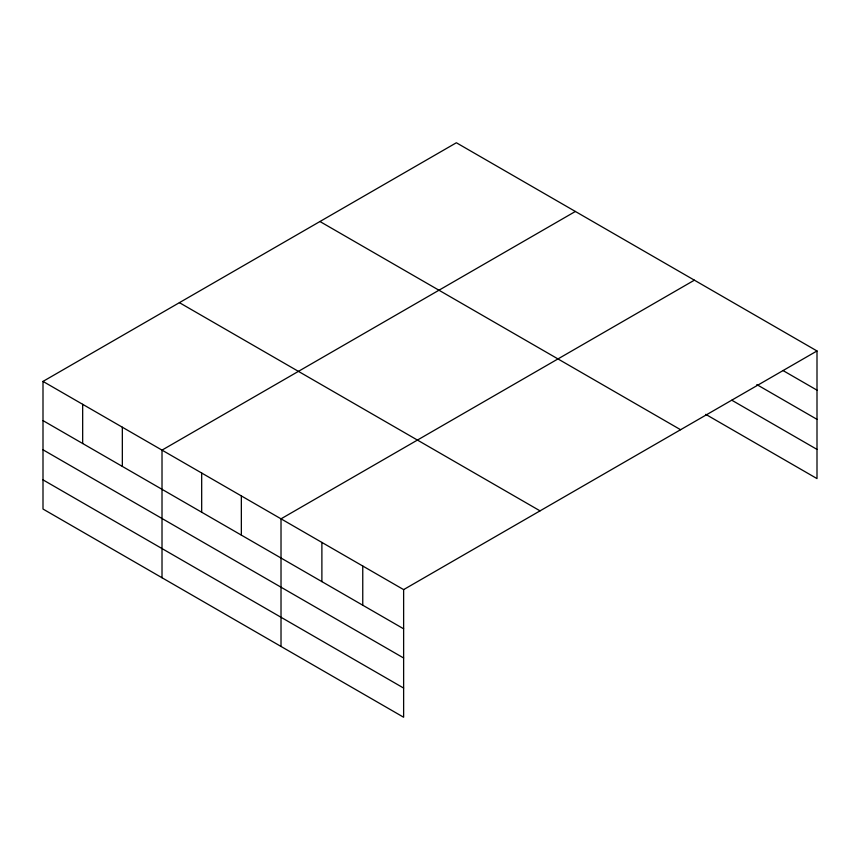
<?xml version="1.0" encoding="UTF-8"?>
<svg xmlns="http://www.w3.org/2000/svg" width="860" height="860" viewBox="0 0 860 860"><rect width="100%" height="100%" fill="white"/><g stroke="black" fill="none" stroke-linecap="round" stroke-linejoin="round"><path stroke-width="1.29" d="M43 381.41L403.63 589.616L403.63 717.24L43 509.034L43 381.41L456.37 142.76L817 350.966L817 478.59L705.737 414.348M575.372 211.463L162.013 450.124L162.013 577.748M694.385 280.177L281.016 518.827L281.016 646.451M403.63 589.616L817 350.966M782.944 370.499L817 390.16M756.832 384.603L817 419.347M731.849 400.244L817 449.404M319.952 221.514L680.593 429.721M179.407 302.656L540.048 510.862M43 420.604L403.63 628.811M43 449.791L403.63 657.997M43 479.858L403.63 688.064M362.759 566.02L362.759 605.214M321.887 542.423L321.887 581.618M241.348 495.93L241.348 535.124M201.681 473.021L201.681 512.216M122.335 427.216L122.335 466.41M82.668 404.318L82.668 443.513"/></g></svg>
